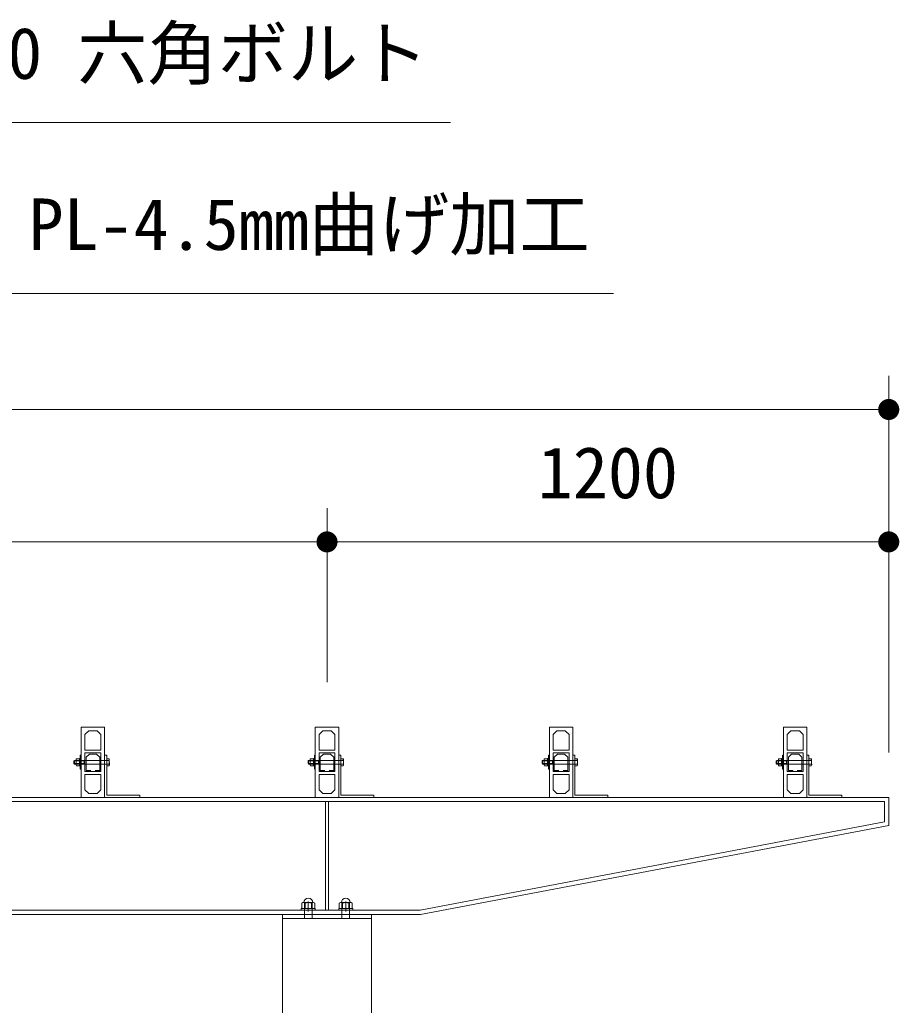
# Model space of a CAD drawing. Units: millimetres at full size, sheet at 1:60; details may follow other scales. Extents: x -1200 to 26400, y -900 to 18720.
# Drawn here: x 10924 to 12803, y 6762 to 8868 of the extents above; entities that cross this region are included whole.
import ezdxf
from ezdxf.enums import TextEntityAlignment as Align

# ---------------------------------------------------------------- set-up
doc = ezdxf.new("R2010")
doc.units = ezdxf.units.MM
doc.header["$LTSCALE"] = 60
for name, color, linetype, lineweight in [('D-STR', 1, 'Continuous', 13), ('D-STR-DIM', 7, 'Continuous', 13), ('D-STR-HTXT', 7, 'Continuous', 13)]:
    doc.layers.add(name, color=color, linetype=linetype, lineweight=lineweight)
doc.styles.add('ＭＳ ゴシック', font='')
doc.styles.get('ＭＳ ゴシック').set_extended_font_data('MS Gothic')

# ---------------------------------------------------------------- blocks, each defined once
blk = doc.blocks.new('filled_dot')
at = {"color": 0, "linetype": 'Continuous', "lineweight": -2, "const_width": 1.25}
blk.add_lwpolyline([(-0.625, 0, 1), (0.625, 0, 1)], format="xyb", close=True, dxfattribs=at)

msp = doc.modelspace()

# ---------------------------------------------------------------- linework, layer by layer
at = {"layer": 'D-STR'}
for p, q in [((11055.37, 7206.49), (11055.37, 7356.49)), ((11055.37, 7356.49), (11105.37, 7356.49)), ((11105.37, 7356.49), (11105.37, 7206.49)), ((11555.37, 7206.49), (11555.37, 7356.49)), ((11555.37, 7356.49), (11605.37, 7356.49)), ((11605.37, 7356.49), (11605.37, 7206.49)), ((12055.37, 7206.49), (12055.37, 7356.49)), ((12055.37, 7356.49), (12105.37, 7356.49)), ((12105.37, 7356.49), (12105.37, 7206.49)), ((12555.37, 7206.49), (12555.37, 7356.49)), ((12555.37, 7356.49), (12605.37, 7356.49)), ((12605.37, 7356.49), (12605.37, 7206.49)), ((11071.37, 7348.49), (11063.37, 7340.49)), ((11063.37, 7340.49), (11063.37, 7307.49)), ((11089.37, 7348.49), (11071.37, 7348.49)), ((11097.37, 7340.49), (11089.37, 7348.49)), ((11097.37, 7307.49), (11097.37, 7340.49)), ((11571.37, 7348.49), (11563.37, 7340.49)), ((11563.37, 7340.49), (11563.37, 7307.49)), ((11589.37, 7348.49), (11571.37, 7348.49)), ((11597.37, 7340.49), (11589.37, 7348.49)), ((11597.37, 7307.49), (11597.37, 7340.49)), ((12071.37, 7348.49), (12063.37, 7340.49)), ((12063.37, 7340.49), (12063.37, 7307.49)), ((12089.37, 7348.49), (12071.37, 7348.49)), ((12097.37, 7340.49), (12089.37, 7348.49)), ((12097.37, 7307.49), (12097.37, 7340.49)), ((12571.37, 7348.49), (12563.37, 7340.49)), ((12563.37, 7340.49), (12563.37, 7307.49)), ((12589.37, 7348.49), (12571.37, 7348.49)), ((12597.37, 7340.49), (12589.37, 7348.49)), ((12597.37, 7307.49), (12597.37, 7340.49)), ((11063.37, 7307.49), (11097.37, 7307.49)), ((11563.37, 7307.49), (11597.37, 7307.49)), ((12063.37, 7307.49), (12097.37, 7307.49)), ((12563.37, 7307.49), (12597.37, 7307.49)), ((11044.57, 7287.99), (11045.15, 7289)), ((11044.57, 7274.99), (11044.57, 7287.99)), ((11045.15, 7289), (11050.79, 7289)), ((11050.79, 7289), (11051.37, 7287.99)), ((11051.37, 7289.49), (11053.37, 7289.49)), ((11051.37, 7273.49), (11051.37, 7289.49)), ((11051.37, 7287.99), (11051.37, 7274.99)), ((11053.37, 7296.49), (11055.37, 7296.49)), ((11053.37, 7266.49), (11053.37, 7296.49)), ((11053.37, 7289.49), (11053.37, 7273.49)), ((11055.37, 7296.49), (11055.37, 7266.49)), ((11063.37, 7261.49), (11063.37, 7301.49)), ((11063.37, 7301.49), (11097.37, 7301.49)), ((11072.72, 7298.92), (11065.92, 7292.12)), ((11065.92, 7292.12), (11065.92, 7264.07)), ((11088.02, 7298.92), (11072.72, 7298.92)), ((11094.82, 7292.12), (11088.02, 7298.92)), ((11094.82, 7264.07), (11094.82, 7292.12)), ((11097.37, 7301.49), (11097.37, 7261.49)), ((11109.87, 7296.49), (11105.37, 7296.49)), ((11105.37, 7296.49), (11105.37, 7206.49)), ((11109.87, 7210.99), (11109.87, 7296.49)), ((11544.57, 7287.99), (11545.15, 7289)), ((11544.57, 7274.99), (11544.57, 7287.99)), ((11545.15, 7289), (11550.79, 7289)), ((11550.79, 7289), (11551.37, 7287.99)), ((11551.37, 7289.49), (11553.37, 7289.49)), ((11551.37, 7273.49), (11551.37, 7289.49)), ((11551.37, 7287.99), (11551.37, 7274.99)), ((11553.37, 7296.49), (11555.37, 7296.49)), ((11553.37, 7266.49), (11553.37, 7296.49)), ((11553.37, 7289.49), (11553.37, 7273.49)), ((11555.37, 7296.49), (11555.37, 7266.49)), ((11563.37, 7261.49), (11563.37, 7301.49)), ((11563.37, 7301.49), (11597.37, 7301.49)), ((11572.72, 7298.92), (11565.92, 7292.12)), ((11565.92, 7292.12), (11565.92, 7264.07)), ((11588.02, 7298.92), (11572.72, 7298.92)), ((11594.82, 7292.12), (11588.02, 7298.92)), ((11594.82, 7264.07), (11594.82, 7292.12)), ((11597.37, 7301.49), (11597.37, 7261.49)), ((11609.87, 7296.49), (11605.37, 7296.49)), ((11605.37, 7296.49), (11605.37, 7206.49)), ((11609.87, 7210.99), (11609.87, 7296.49)), ((12044.57, 7287.99), (12045.15, 7289)), ((12044.57, 7274.99), (12044.57, 7287.99)), ((12045.15, 7289), (12050.79, 7289)), ((12050.79, 7289), (12051.37, 7287.99)), ((12051.37, 7289.49), (12053.37, 7289.49)), ((12051.37, 7273.49), (12051.37, 7289.49)), ((12051.37, 7287.99), (12051.37, 7274.99)), ((12053.37, 7296.49), (12055.37, 7296.49)), ((12053.37, 7266.49), (12053.37, 7296.49)), ((12053.37, 7289.49), (12053.37, 7273.49)), ((12055.37, 7296.49), (12055.37, 7266.49)), ((12063.37, 7261.49), (12063.37, 7301.49)), ((12063.37, 7301.49), (12097.37, 7301.49)), ((12072.72, 7298.92), (12065.92, 7292.12)), ((12065.92, 7292.12), (12065.92, 7264.07)), ((12088.02, 7298.92), (12072.72, 7298.92)), ((12094.82, 7292.12), (12088.02, 7298.92)), ((12094.82, 7264.07), (12094.82, 7292.12)), ((12097.37, 7301.49), (12097.37, 7261.49)), ((12109.87, 7296.49), (12105.37, 7296.49)), ((12105.37, 7296.49), (12105.37, 7206.49)), ((12109.87, 7210.99), (12109.87, 7296.49)), ((12544.57, 7287.99), (12545.15, 7289)), ((12544.57, 7274.99), (12544.57, 7287.99)), ((12545.15, 7289), (12550.79, 7289)), ((12550.79, 7289), (12551.37, 7287.99)), ((12551.37, 7289.49), (12553.37, 7289.49)), ((12551.37, 7273.49), (12551.37, 7289.49)), ((12551.37, 7287.99), (12551.37, 7274.99)), ((12553.37, 7296.49), (12555.37, 7296.49)), ((12553.37, 7266.49), (12553.37, 7296.49)), ((12553.37, 7289.49), (12553.37, 7273.49)), ((12555.37, 7296.49), (12555.37, 7266.49)), ((12563.37, 7261.49), (12563.37, 7301.49)), ((12563.37, 7301.49), (12597.37, 7301.49)), ((12572.72, 7298.92), (12565.92, 7292.12)), ((12565.92, 7292.12), (12565.92, 7264.07)), ((12588.02, 7298.92), (12572.72, 7298.92)), ((12594.82, 7292.12), (12588.02, 7298.92)), ((12594.82, 7264.07), (12594.82, 7292.12)), ((12597.37, 7301.49), (12597.37, 7261.49)), ((12609.87, 7296.49), (12605.37, 7296.49)), ((12605.37, 7296.49), (12605.37, 7206.49)), ((12609.87, 7210.99), (12609.87, 7296.49)), ((11039.87, 7284.41), (11061.87, 7284.41)), ((11039.87, 7278.58), (11061.87, 7278.58)), ((11040.96, 7285.49), (11040.96, 7277.49)), ((11045.15, 7273.99), (11044.57, 7274.99)), ((11050.79, 7285.25), (11045.15, 7285.25)), ((11045.15, 7277.74), (11050.79, 7277.74)), ((11050.79, 7273.99), (11045.15, 7273.99)), ((11051.37, 7274.99), (11050.79, 7273.99)), ((11053.37, 7273.49), (11051.37, 7273.49)), ((11055.37, 7266.49), (11053.37, 7266.49)), ((11061.87, 7285.49), (11061.87, 7277.49)), ((11061.87, 7284.41), (11065.62, 7285.49)), ((11061.87, 7278.58), (11065.62, 7277.49)), ((11114.68, 7285.25), (11109.87, 7285.25)), ((11109.87, 7277.74), (11114.68, 7277.74)), ((11539.87, 7284.41), (11561.87, 7284.41)), ((11539.87, 7278.58), (11561.87, 7278.58)), ((11540.96, 7285.49), (11540.96, 7277.49)), ((11545.15, 7273.99), (11544.57, 7274.99)), ((11550.79, 7285.25), (11545.15, 7285.25)), ((11545.15, 7277.74), (11550.79, 7277.74)), ((11550.79, 7273.99), (11545.15, 7273.99)), ((11551.37, 7274.99), (11550.79, 7273.99)), ((11553.37, 7273.49), (11551.37, 7273.49)), ((11555.37, 7266.49), (11553.37, 7266.49)), ((11561.87, 7285.49), (11561.87, 7277.49)), ((11561.87, 7284.41), (11565.62, 7285.49)), ((11561.87, 7278.58), (11565.62, 7277.49)), ((11614.68, 7285.25), (11609.87, 7285.25)), ((11609.87, 7277.74), (11614.68, 7277.74)), ((12039.87, 7284.41), (12061.87, 7284.41)), ((12039.87, 7278.58), (12061.87, 7278.58)), ((12040.96, 7285.49), (12040.96, 7277.49)), ((12045.15, 7273.99), (12044.57, 7274.99)), ((12050.79, 7285.25), (12045.15, 7285.25)), ((12045.15, 7277.74), (12050.79, 7277.74)), ((12050.79, 7273.99), (12045.15, 7273.99)), ((12051.37, 7274.99), (12050.79, 7273.99)), ((12053.37, 7273.49), (12051.37, 7273.49)), ((12055.37, 7266.49), (12053.37, 7266.49)), ((12061.87, 7285.49), (12061.87, 7277.49)), ((12061.87, 7284.41), (12065.62, 7285.49)), ((12061.87, 7278.58), (12065.62, 7277.49)), ((12114.68, 7285.25), (12109.87, 7285.25)), ((12109.87, 7277.74), (12114.68, 7277.74)), ((12539.87, 7284.41), (12561.87, 7284.41)), ((12539.87, 7278.58), (12561.87, 7278.58)), ((12540.96, 7285.49), (12540.96, 7277.49)), ((12545.15, 7273.99), (12544.57, 7274.99)), ((12550.79, 7285.25), (12545.15, 7285.25)), ((12545.15, 7277.74), (12550.79, 7277.74)), ((12550.79, 7273.99), (12545.15, 7273.99)), ((12551.37, 7274.99), (12550.79, 7273.99)), ((12553.37, 7273.49), (12551.37, 7273.49)), ((12555.37, 7266.49), (12553.37, 7266.49)), ((12561.87, 7285.49), (12561.87, 7277.49)), ((12561.87, 7284.41), (12565.62, 7285.49)), ((12561.87, 7278.58), (12565.62, 7277.49)), ((12614.68, 7285.25), (12609.87, 7285.25)), ((12609.87, 7277.74), (12614.68, 7277.74)), ((11097.37, 7261.49), (11063.37, 7261.49)), ((11063.37, 7222.49), (11063.37, 7255.49)), ((11063.37, 7255.49), (11097.37, 7255.49)), ((11065.92, 7264.07), (11075.92, 7264.07)), ((11084.82, 7264.07), (11094.82, 7264.07)), ((11097.37, 7255.49), (11097.37, 7222.49)), ((11597.37, 7261.49), (11563.37, 7261.49)), ((11563.37, 7222.49), (11563.37, 7255.49)), ((11563.37, 7255.49), (11597.37, 7255.49)), ((11565.92, 7264.07), (11575.92, 7264.07)), ((11584.82, 7264.07), (11594.82, 7264.07)), ((11597.37, 7255.49), (11597.37, 7222.49)), ((12097.37, 7261.49), (12063.37, 7261.49)), ((12063.37, 7222.49), (12063.37, 7255.49)), ((12063.37, 7255.49), (12097.37, 7255.49)), ((12065.92, 7264.07), (12075.92, 7264.07)), ((12084.82, 7264.07), (12094.82, 7264.07)), ((12097.37, 7255.49), (12097.37, 7222.49)), ((12597.37, 7261.49), (12563.37, 7261.49)), ((12563.37, 7222.49), (12563.37, 7255.49)), ((12563.37, 7255.49), (12597.37, 7255.49)), ((12565.92, 7264.07), (12575.92, 7264.07)), ((12584.82, 7264.07), (12594.82, 7264.07)), ((12597.37, 7255.49), (12597.37, 7222.49)), ((12780.37, 7206.49), (2380.37, 7206.49)), ((11105.37, 7206.49), (11055.37, 7206.49)), ((11071.37, 7214.49), (11063.37, 7222.49)), ((11089.37, 7214.49), (11071.37, 7214.49)), ((11097.37, 7222.49), (11089.37, 7214.49)), ((11105.37, 7206.49), (11180.37, 7206.49)), ((11180.37, 7210.99), (11109.87, 7210.99)), ((11180.37, 7206.49), (11180.37, 7210.99)), ((11605.37, 7206.49), (11555.37, 7206.49)), ((11571.37, 7214.49), (11563.37, 7222.49)), ((11589.37, 7214.49), (11571.37, 7214.49)), ((11597.37, 7222.49), (11589.37, 7214.49)), ((11605.37, 7206.49), (11680.37, 7206.49)), ((11680.37, 7210.99), (11609.87, 7210.99)), ((11680.37, 7206.49), (11680.37, 7210.99)), ((12105.37, 7206.49), (12055.37, 7206.49)), ((12071.37, 7214.49), (12063.37, 7222.49)), ((12089.37, 7214.49), (12071.37, 7214.49)), ((12097.37, 7222.49), (12089.37, 7214.49)), ((12105.37, 7206.49), (12180.37, 7206.49)), ((12180.37, 7210.99), (12109.87, 7210.99)), ((12180.37, 7206.49), (12180.37, 7210.99)), ((12605.37, 7206.49), (12555.37, 7206.49)), ((12571.37, 7214.49), (12563.37, 7222.49)), ((12589.37, 7214.49), (12571.37, 7214.49)), ((12597.37, 7222.49), (12589.37, 7214.49)), ((12605.37, 7206.49), (12680.37, 7206.49)), ((12680.37, 7210.99), (12609.87, 7210.99)), ((12680.37, 7206.49), (12680.37, 7210.99)), ((12780.37, 7146.49), (12780.37, 7206.49)), ((12771.37, 7197.49), (7582.87, 7197.49)), ((11577.37, 7197.49), (11583.37, 7197.49)), ((11577.37, 6965.49), (11577.37, 7197.49)), ((11583.37, 7197.49), (11583.37, 6965.49)), ((12771.37, 7153.95), (12771.37, 7197.49)), ((11779.53, 6965.49), (12771.37, 7153.95)), ((11780.37, 6956.49), (12780.37, 7146.49)), ((11526.52, 6980.39), (11528.97, 6981.69)), ((11526.52, 6968.69), (11526.52, 6980.39)), ((11551.77, 6981.69), (11528.97, 6981.69)), ((11532.37, 6981.69), (11532.37, 6947.49)), ((11533.44, 6968.69), (11533.44, 6980.39)), ((11540.37, 6962.89), (11540.37, 6984.29)), ((11547.3, 6968.69), (11547.3, 6980.39)), ((11548.37, 6981.69), (11548.37, 6947.49)), ((11554.23, 6980.39), (11551.77, 6981.69)), ((11554.23, 6968.69), (11554.23, 6980.39)), ((11606.52, 6980.39), (11608.97, 6981.69)), ((11606.52, 6968.69), (11606.52, 6980.39)), ((11608.97, 6981.69), (11631.77, 6981.69)), ((11612.37, 6981.69), (11612.37, 6947.49)), ((11613.44, 6968.69), (11613.44, 6980.39)), ((11620.37, 6962.89), (11620.37, 6984.29)), ((11627.3, 6968.69), (11627.3, 6980.39)), ((11628.37, 6981.69), (11628.37, 6947.49)), ((11634.23, 6980.39), (11631.77, 6981.69)), ((11634.23, 6968.69), (11634.23, 6980.39)), ((3380.37, 6956.49), (11780.37, 6956.49)), ((7582.87, 6965.49), (11779.53, 6965.49)), ((11485.02, 6956.49), (11675.72, 6956.49)), ((11485.02, 6947.49), (11485.02, 6956.49)), ((11555.37, 6968.69), (11525.37, 6968.69)), ((11525.37, 6968.69), (11525.37, 6965.49)), ((11555.37, 6965.49), (11525.37, 6965.49)), ((11555.37, 6968.69), (11555.37, 6965.49)), ((11583.37, 6965.49), (11577.37, 6965.49)), ((11605.37, 6968.69), (11635.37, 6968.69)), ((11605.37, 6968.69), (11605.37, 6965.49)), ((11605.37, 6965.49), (11635.37, 6965.49)), ((11635.37, 6968.69), (11635.37, 6965.49)), ((11675.72, 6956.49), (11675.72, 6947.49)), ((11675.72, 6947.49), (11485.02, 6947.49))]:
    msp.add_line(p, q, dxfattribs=at)
for points in [[(11109.87, 7289), (11114.68, 7289), (11115.26, 7287.99), (11115.26, 7274.99), (11114.68, 7273.99), (11109.87, 7273.99)], [(11609.87, 7289), (11614.68, 7289), (11615.26, 7287.99), (11615.26, 7274.99), (11614.68, 7273.99), (11609.87, 7273.99)], [(12109.87, 7289), (12114.68, 7289), (12115.26, 7287.99), (12115.26, 7274.99), (12114.68, 7273.99), (12109.87, 7273.99)], [(12609.87, 7289), (12614.68, 7289), (12615.26, 7287.99), (12615.26, 7274.99), (12614.68, 7273.99), (12609.87, 7273.99)], [(11485.02, 6956.49), (11675.72, 6956.49), (11675.72, 4656.49), (11485.02, 4656.49)]]:
    msp.add_lwpolyline(points, close=True, dxfattribs=at)
for points in [[(11109.87, 7285.49), (11040.96, 7285.49), (11039.87, 7284.41), (11039.87, 7278.58), (11040.96, 7277.49), (11109.87, 7277.49)], [(11609.87, 7285.49), (11540.96, 7285.49), (11539.87, 7284.41), (11539.87, 7278.58), (11540.96, 7277.49), (11609.87, 7277.49)], [(12109.87, 7285.49), (12040.96, 7285.49), (12039.87, 7284.41), (12039.87, 7278.58), (12040.96, 7277.49), (12109.87, 7277.49)], [(12609.87, 7285.49), (12540.96, 7285.49), (12539.87, 7284.41), (12539.87, 7278.58), (12540.96, 7277.49), (12609.87, 7277.49)]]:
    msp.add_lwpolyline(points, dxfattribs=at)
for centre, radius, start, end in [((11540.38, 6981.69), 9.38, 0, 180), ((11620.36, 6981.69), 9.38, 0, 180), ((11529.98, 6976.82), 4.98, 45.90122, 78.32053), ((11540.37, 6962.58), 19.11, 68.74529, 111.25471), ((11550.76, 6976.82), 4.98, 101.67947, 134.09878), ((11609.98, 6976.82), 4.98, 45.90122, 78.32053), ((11620.37, 6962.58), 19.11, 68.74529, 111.25471), ((11630.76, 6976.82), 4.98, 101.67947, 134.09878)]:
    msp.add_arc(centre, radius, start, end, dxfattribs=at)
for points in [[(11114.68, 7289), (11114.72, 7288.84), (11114.83, 7288.37), (11114.86, 7288.21), (11114.9, 7288.05), (11115, 7287.58), (11115.03, 7287.42), (11115.06, 7287.26), (11115.15, 7286.79), (11115.17, 7286.63), (11115.2, 7286.47), (11115.26, 7285.99), (11115.27, 7285.83), (11115.29, 7285.61), (11115.33, 7284.93), (11115.34, 7284.71), (11115.35, 7284.48), (11115.34, 7283.8), (11115.34, 7283.57), (11115.34, 7283.35), (11115.33, 7282.67), (11115.32, 7282.44), (11115.32, 7282.21), (11115.31, 7281.53), (11115.32, 7281.31), (11115.33, 7281.03), (11115.36, 7280.21), (11115.38, 7279.94), (11115.4, 7279.67), (11115.47, 7278.85), (11115.5, 7278.58), (11115.53, 7278.31), (11115.63, 7277.49), (11115.66, 7277.22), (11115.69, 7276.95), (11115.8, 7276.14), (11115.84, 7275.87)], [(11614.68, 7289), (11614.72, 7288.84), (11614.83, 7288.37), (11614.86, 7288.21), (11614.9, 7288.05), (11615, 7287.58), (11615.03, 7287.42), (11615.06, 7287.26), (11615.15, 7286.79), (11615.17, 7286.63), (11615.2, 7286.47), (11615.26, 7285.99), (11615.27, 7285.83), (11615.29, 7285.61), (11615.33, 7284.93), (11615.34, 7284.71), (11615.35, 7284.48), (11615.34, 7283.8), (11615.34, 7283.57), (11615.34, 7283.35), (11615.33, 7282.67), (11615.32, 7282.44), (11615.32, 7282.21), (11615.31, 7281.53), (11615.32, 7281.31), (11615.33, 7281.03), (11615.36, 7280.21), (11615.38, 7279.94), (11615.4, 7279.67), (11615.47, 7278.85), (11615.5, 7278.58), (11615.53, 7278.31), (11615.63, 7277.49), (11615.66, 7277.22), (11615.69, 7276.95), (11615.8, 7276.14), (11615.84, 7275.87)], [(12114.68, 7289), (12114.72, 7288.84), (12114.83, 7288.37), (12114.86, 7288.21), (12114.9, 7288.05), (12115, 7287.58), (12115.03, 7287.42), (12115.06, 7287.26), (12115.15, 7286.79), (12115.17, 7286.63), (12115.2, 7286.47), (12115.26, 7285.99), (12115.27, 7285.83), (12115.29, 7285.61), (12115.33, 7284.93), (12115.34, 7284.71), (12115.35, 7284.48), (12115.34, 7283.8), (12115.34, 7283.57), (12115.34, 7283.35), (12115.33, 7282.67), (12115.32, 7282.44), (12115.32, 7282.21), (12115.31, 7281.53), (12115.32, 7281.31), (12115.33, 7281.03), (12115.36, 7280.21), (12115.38, 7279.94), (12115.4, 7279.67), (12115.47, 7278.85), (12115.5, 7278.58), (12115.53, 7278.31), (12115.63, 7277.49), (12115.66, 7277.22), (12115.69, 7276.95), (12115.8, 7276.14), (12115.84, 7275.87)], [(12614.68, 7289), (12614.72, 7288.84), (12614.83, 7288.37), (12614.86, 7288.21), (12614.9, 7288.05), (12615, 7287.58), (12615.03, 7287.42), (12615.06, 7287.26), (12615.15, 7286.79), (12615.17, 7286.63), (12615.2, 7286.47), (12615.26, 7285.99), (12615.27, 7285.83), (12615.29, 7285.61), (12615.33, 7284.93), (12615.34, 7284.71), (12615.35, 7284.48), (12615.34, 7283.8), (12615.34, 7283.57), (12615.34, 7283.35), (12615.33, 7282.67), (12615.32, 7282.44), (12615.32, 7282.21), (12615.31, 7281.53), (12615.32, 7281.31), (12615.33, 7281.03), (12615.36, 7280.21), (12615.38, 7279.94), (12615.4, 7279.67), (12615.47, 7278.85), (12615.5, 7278.58), (12615.53, 7278.31), (12615.63, 7277.49), (12615.66, 7277.22), (12615.69, 7276.95), (12615.8, 7276.14), (12615.84, 7275.87)]]:
    msp.add_open_spline(points, degree=3, knots=[0, 0, 0, 0, 1, 1, 1, 2, 2, 2, 3, 3, 3, 4, 4, 4, 5, 5, 5, 6, 6, 6, 7, 7, 7, 8, 8, 8, 9, 9, 9, 10, 10, 10, 11, 11, 11, 12, 12, 12, 12], dxfattribs=at)
at = {"layer": 'D-STR-DIM'}
for p, q in [((12780.37, 7302.49), (12780.37, 8107.19)), ((12780.37, 8035.19), (2380.37, 8035.19)), ((11580.37, 7452.49), (11580.37, 7824.28)), ((11580.37, 7502.49), (11580.37, 7824.28)), ((12780.37, 7302.49), (12780.37, 7824.28)), ((11580.37, 7752.28), (7580.37, 7752.28)), ((12780.37, 7752.28), (11580.37, 7752.28))]:
    msp.add_line(p, q, dxfattribs=at)
at = {"layer": 'D-STR-HTXT'}
for points in [[(10109.87, 7296.49), (10730.14, 8648.21), (10910.14, 8648.21), (11844.26, 8648.21)], [(10180.37, 7208.74), (10897.25, 8282.77), (11077.25, 8282.77), (12192.03, 8282.77)]]:
    msp.add_lwpolyline(points, dxfattribs=at)

# ---------------------------------------------------------------- block references
at = {"layer": 'D-STR-DIM', "xscale": 18, "yscale": 18, "rotation": 180}
for p in [(12780.37, 8035.19), (11580.37, 7752.28), (12780.37, 7752.28)]:
    msp.add_blockref('filled_dot', p, dxfattribs=at)
at = {"layer": 'D-STR-DIM', "xscale": 18, "yscale": 18}
msp.add_blockref('filled_dot', (11580.37, 7752.28), dxfattribs=at)

# ---------------------------------------------------------------- texts
at = {"layer": 'D-STR-DIM', "style": 'ＭＳ ゴシック'}
msp.add_text('1200', height=110, dxfattribs=at).set_placement((12180.37, 7955.54), align=Align.TOP_CENTER)
at = {"layer": 'D-STR-HTXT', "style": 'ＭＳ ゴシック'}
for s, p in [('M10 六角ボルト', (10747.51, 8851.48)), ('PL-4.5mm曲げ加工', (10942.74, 8486.04))]:
    msp.add_text(s, height=110, dxfattribs=at).set_placement(p, align=Align.TOP_LEFT)

doc.saveas('drawing.dxf')
